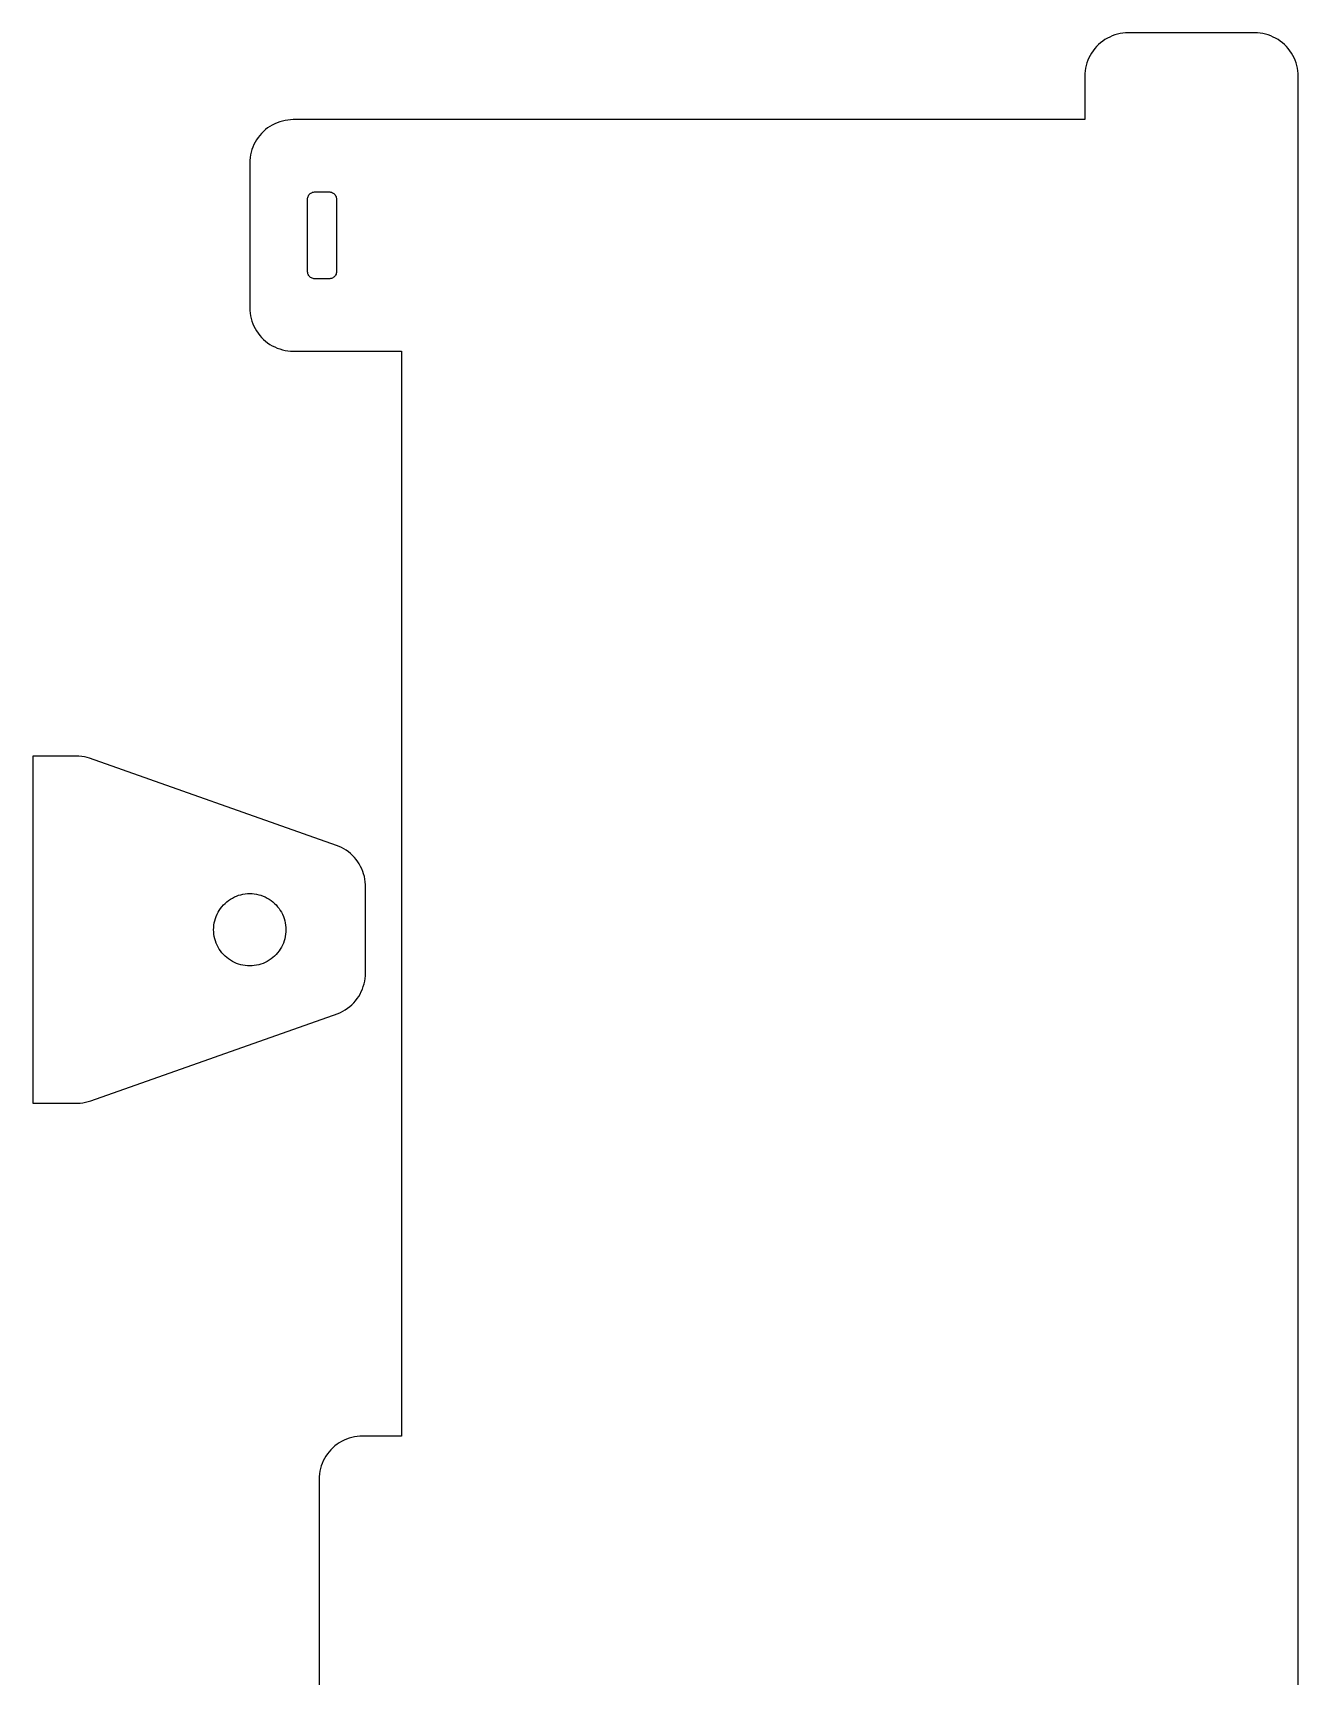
# Model space of a CAD drawing. Header units: metres. Extents: x 10 to 214, y -112 to 112.
# Drawn here: x 17 to 104.5, y -1.6 to 112 of the extents above; entities that cross this region are included whole.
import ezdxf

# ---------------------------------------------------------------- set-up
doc = ezdxf.new("R2010")
doc.units = ezdxf.units.M

msp = doc.modelspace()

# ---------------------------------------------------------------- linework, layer by layer
for p, q in [((90.9866, 111.427), (90.8377, 111.312)), ((91.1425, 111.533), (90.9866, 111.427)), ((91.3047, 111.629), (91.1425, 111.533)), ((91.4727, 111.714), (91.3047, 111.629)), ((91.6456, 111.789), (91.4727, 111.714)), ((91.823, 111.853), (91.6456, 111.789)), ((92.0039, 111.906), (91.823, 111.853)), ((92.1879, 111.947), (92.0039, 111.906)), ((92.374, 111.976), (92.1879, 111.947)), ((92.5616, 111.994), (92.374, 111.976)), ((92.75, 112), (92.5616, 111.994)), ((101.5, 112), (92.75, 112)), ((101.688, 111.994), (101.5, 112)), ((101.876, 111.976), (101.688, 111.994)), ((102.062, 111.947), (101.876, 111.976)), ((102.246, 111.906), (102.062, 111.947)), ((102.427, 111.853), (102.246, 111.906)), ((102.604, 111.789), (102.427, 111.853)), ((102.777, 111.714), (102.604, 111.789)), ((102.945, 111.629), (102.777, 111.714)), ((103.107, 111.533), (102.945, 111.629)), ((103.263, 111.427), (103.107, 111.533)), ((103.412, 111.312), (103.263, 111.427)), ((90.0355, 110.277), (89.9607, 110.104)), ((90.1211, 110.445), (90.0355, 110.277)), ((90.217, 110.607), (90.1211, 110.445)), ((90.323, 110.763), (90.217, 110.607)), ((90.4385, 110.912), (90.323, 110.763)), ((90.5631, 111.054), (90.4385, 110.912)), ((90.6964, 111.187), (90.5631, 111.054)), ((90.8377, 111.312), (90.6964, 111.187)), ((103.554, 111.187), (103.412, 111.312)), ((103.687, 111.054), (103.554, 111.187)), ((103.812, 110.912), (103.687, 111.054)), ((103.927, 110.763), (103.812, 110.912)), ((104.033, 110.607), (103.927, 110.763)), ((104.129, 110.445), (104.033, 110.607)), ((104.214, 110.277), (104.129, 110.445)), ((104.289, 110.104), (104.214, 110.277)), ((89.7559, 109.188), (89.75, 109)), ((89.7737, 109.376), (89.7559, 109.188)), ((89.8031, 109.562), (89.7737, 109.376)), ((89.8443, 109.746), (89.8031, 109.562)), ((89.8968, 109.927), (89.8443, 109.746)), ((89.9607, 110.104), (89.8968, 109.927)), ((104.353, 109.927), (104.289, 110.104)), ((104.406, 109.746), (104.353, 109.927)), ((104.447, 109.562), (104.406, 109.746)), ((104.476, 109.376), (104.447, 109.562)), ((104.494, 109.188), (104.476, 109.376)), ((104.5, 109), (104.494, 109.188)), ((89.75, 109), (89.75, 106)), ((104.5, -109), (104.5, 109)), ((33.7227, 105.714), (33.5547, 105.629)), ((33.8956, 105.789), (33.7227, 105.714)), ((34.073, 105.853), (33.8956, 105.789)), ((34.2539, 105.906), (34.073, 105.853)), ((34.4379, 105.947), (34.2539, 105.906)), ((34.624, 105.976), (34.4379, 105.947)), ((34.8116, 105.994), (34.624, 105.976)), ((35, 106), (34.8116, 105.994)), ((89.75, 106), (35, 106)), ((32.467, 104.607), (32.3711, 104.445)), ((32.573, 104.763), (32.467, 104.607)), ((32.6885, 104.912), (32.573, 104.763)), ((32.8131, 105.054), (32.6885, 104.912)), ((32.9464, 105.187), (32.8131, 105.054)), ((33.0877, 105.312), (32.9464, 105.187)), ((33.2366, 105.427), (33.0877, 105.312)), ((33.3925, 105.533), (33.2366, 105.427)), ((33.5547, 105.629), (33.3925, 105.533)), ((32.0237, 103.376), (32.0059, 103.188)), ((32.0531, 103.562), (32.0237, 103.376)), ((32.0943, 103.746), (32.0531, 103.562)), ((32.1468, 103.927), (32.0943, 103.746)), ((32.2107, 104.104), (32.1468, 103.927)), ((32.2855, 104.277), (32.2107, 104.104)), ((32.3711, 104.445), (32.2855, 104.277)), ((32.0059, 103.188), (32, 103)), ((32, 103), (32, 93)), ((36, 100.5), (36.004, 100.563)), ((36.001, 95.4686), (36, 100.5)), ((36.004, 100.563), (36.0157, 100.624)), ((36.0157, 100.624), (36.0351, 100.684)), ((36.0351, 100.684), (36.0619, 100.741)), ((36.0619, 100.741), (36.0955, 100.794)), ((36.0955, 100.794), (36.1355, 100.842)), ((36.1355, 100.842), (36.1813, 100.885)), ((36.1813, 100.885), (36.2321, 100.922)), ((36.2321, 100.922), (36.2871, 100.952)), ((36.2871, 100.952), (36.3455, 100.976)), ((36.3455, 100.976), (36.4063, 100.991)), ((36.4063, 100.991), (36.4686, 100.999)), ((36.4686, 100.999), (37.5314, 100.999)), ((37.5314, 100.999), (37.5937, 100.991)), ((37.5937, 100.991), (37.6545, 100.976)), ((37.6545, 100.976), (37.7129, 100.952)), ((37.7129, 100.952), (37.7679, 100.922)), ((37.7679, 100.922), (37.8187, 100.885)), ((37.8187, 100.885), (37.8645, 100.842)), ((37.8645, 100.842), (37.9045, 100.794)), ((37.9045, 100.794), (37.9381, 100.741)), ((37.9381, 100.741), (37.9649, 100.684)), ((37.9649, 100.684), (37.9843, 100.624)), ((37.9843, 100.624), (37.996, 100.563)), ((37.996, 100.563), (37.999, 100.531)), ((37.999, 100.531), (38, 95.5)), ((36.0089, 95.4063), (36.001, 95.4686)), ((37.996, 95.4373), (37.9843, 95.3757)), ((38, 95.5), (37.996, 95.4373)), ((36.0245, 95.3455), (36.0089, 95.4063)), ((36.0476, 95.2871), (36.0245, 95.3455)), ((36.0779, 95.2321), (36.0476, 95.2871)), ((36.1147, 95.1813), (36.0779, 95.2321)), ((36.1577, 95.1355), (36.1147, 95.1813)), ((36.2061, 95.0955), (36.1577, 95.1355)), ((36.2591, 95.0619), (36.2061, 95.0955)), ((36.3159, 95.0351), (36.2591, 95.0619)), ((36.3757, 95.0157), (36.3159, 95.0351)), ((36.4373, 95.004), (36.3757, 95.0157)), ((36.5, 95), (36.4373, 95.004)), ((37.5314, 95.001), (36.5, 95)), ((37.5937, 95.0089), (37.5314, 95.001)), ((37.6545, 95.0245), (37.5937, 95.0089)), ((37.7129, 95.0476), (37.6545, 95.0245)), ((37.7679, 95.0779), (37.7129, 95.0476)), ((37.8187, 95.1147), (37.7679, 95.0779)), ((37.8645, 95.1577), (37.8187, 95.1147)), ((37.9045, 95.2061), (37.8645, 95.1577)), ((37.9381, 95.2591), (37.9045, 95.2061)), ((37.9649, 95.3159), (37.9381, 95.2591)), ((37.9843, 95.3757), (37.9649, 95.3159)), ((32, 93), (32.0059, 92.8116)), ((32.0059, 92.8116), (32.0237, 92.624)), ((32.0237, 92.624), (32.0531, 92.4379)), ((32.0531, 92.4379), (32.0943, 92.2539)), ((32.0943, 92.2539), (32.1468, 92.073)), ((32.1468, 92.073), (32.2107, 91.8956)), ((32.2107, 91.8956), (32.2855, 91.7227)), ((32.2855, 91.7227), (32.3711, 91.5547)), ((32.3711, 91.5547), (32.467, 91.3925)), ((32.467, 91.3925), (32.573, 91.2366)), ((32.573, 91.2366), (32.6885, 91.0877)), ((32.6885, 91.0877), (32.8131, 90.9464)), ((32.8131, 90.9464), (32.9464, 90.8131)), ((32.9464, 90.8131), (33.0877, 90.6885)), ((33.0877, 90.6885), (33.2366, 90.573)), ((33.2366, 90.573), (33.3925, 90.467)), ((33.3925, 90.467), (33.5547, 90.3711)), ((33.5547, 90.3711), (33.7227, 90.2855)), ((33.7227, 90.2855), (33.8956, 90.2107)), ((33.8956, 90.2107), (34.073, 90.1468)), ((34.073, 90.1468), (34.2539, 90.0943)), ((34.2539, 90.0943), (34.4379, 90.0531)), ((34.4379, 90.0531), (34.624, 90.0237)), ((34.624, 90.0237), (34.8116, 90.0059)), ((34.8116, 90.0059), (35, 90)), ((35, 90), (42.5, 90)), ((42.5, 90), (42.5, 15)), ((20, 62), (17, 62)), ((17, 62), (17, 38)), ((20.1884, 61.9941), (20, 62)), ((20.376, 61.9763), (20.1884, 61.9941)), ((20.5621, 61.9469), (20.376, 61.9763)), ((20.7461, 61.9057), (20.5621, 61.9469)), ((20.927, 61.8532), (20.7461, 61.9057)), ((37.9985, 55.829), (20.927, 61.8532)), ((38.1741, 55.7607), (37.9985, 55.829)), ((38.3451, 55.6815), (38.1741, 55.7607)), ((38.5109, 55.5918), (38.3451, 55.6815)), ((38.6706, 55.4918), (38.5109, 55.5918)), ((38.8238, 55.382), (38.6706, 55.4918)), ((38.9698, 55.2627), (38.8238, 55.382)), ((39.1079, 55.1346), (38.9698, 55.2627)), ((39.2378, 54.998), (39.1079, 55.1346)), ((39.3589, 54.8536), (39.2378, 54.998)), ((39.4706, 54.7018), (39.3589, 54.8536)), ((39.5726, 54.5433), (39.4706, 54.7018)), ((39.6644, 54.3787), (39.5726, 54.5433)), ((39.7457, 54.2087), (39.6644, 54.3787)), ((39.8162, 54.0339), (39.7457, 54.2087)), ((39.8756, 53.855), (39.8162, 54.0339)), ((39.9236, 53.6728), (39.8756, 53.855)), ((39.9601, 53.4879), (39.9236, 53.6728)), ((39.9848, 53.3011), (39.9601, 53.4879)), ((30.7956, 52.1908), (30.9355, 52.2621)), ((30.9355, 52.2621), (31.0797, 52.3244)), ((31.0797, 52.3244), (31.2274, 52.3776)), ((31.2274, 52.3776), (31.3783, 52.4214)), ((31.3783, 52.4214), (31.5315, 52.4557)), ((31.5315, 52.4557), (31.6867, 52.4803)), ((31.6867, 52.4803), (31.843, 52.4951)), ((31.843, 52.4951), (32, 52.5)), ((32, 52.5), (32.157, 52.4951)), ((32.157, 52.4951), (32.3133, 52.4803)), ((32.3133, 52.4803), (32.4684, 52.4557)), ((32.4684, 52.4557), (32.6217, 52.4214)), ((32.6217, 52.4214), (32.7725, 52.3776)), ((32.7725, 52.3776), (32.9203, 52.3244)), ((32.9203, 52.3244), (33.0644, 52.2621)), ((33.0644, 52.2621), (33.2044, 52.1908)), ((39.9979, 53.1131), (39.9848, 53.3011)), ((40, 47), (39.9979, 53.1131)), ((29.7379, 51.0644), (29.8092, 51.2044)), ((29.8092, 51.2044), (29.8892, 51.3396)), ((29.8892, 51.3396), (29.9774, 51.4695)), ((29.9774, 51.4695), (30.0737, 51.5936)), ((30.0737, 51.5936), (30.1776, 51.7114)), ((30.1776, 51.7114), (30.2886, 51.8224)), ((30.2886, 51.8224), (30.4064, 51.9263)), ((30.4064, 51.9263), (30.5305, 52.0225)), ((30.5305, 52.0225), (30.6604, 52.1108)), ((30.6604, 52.1108), (30.7956, 52.1908)), ((33.2044, 52.1908), (33.3396, 52.1108)), ((33.3396, 52.1108), (33.4695, 52.0225)), ((33.4695, 52.0225), (33.5936, 51.9263)), ((33.5936, 51.9263), (33.7114, 51.8224)), ((33.7114, 51.8224), (33.8224, 51.7114)), ((33.8224, 51.7114), (33.9263, 51.5936)), ((33.9263, 51.5936), (34.0225, 51.4695)), ((34.0225, 51.4695), (34.1108, 51.3396)), ((34.1108, 51.3396), (34.1908, 51.2044)), ((34.1908, 51.2044), (34.2621, 51.0644)), ((29.5, 50), (29.5049, 50.157)), ((29.5049, 49.843), (29.5, 50)), ((29.5049, 50.157), (29.5197, 50.3133)), ((29.5197, 50.3133), (29.5443, 50.4684)), ((29.5443, 50.4684), (29.5785, 50.6217)), ((29.5785, 50.6217), (29.6223, 50.7725)), ((29.6223, 50.7725), (29.6756, 50.9203)), ((29.6756, 50.9203), (29.7379, 51.0644)), ((34.2621, 51.0644), (34.3244, 50.9203)), ((34.3244, 50.9203), (34.3776, 50.7725)), ((34.3776, 50.7725), (34.4214, 50.6217)), ((34.4214, 50.6217), (34.4557, 50.4684)), ((34.4557, 50.4684), (34.4803, 50.3133)), ((34.4803, 50.3133), (34.4951, 50.157)), ((34.4951, 50.157), (34.5, 50)), ((34.5, 50), (34.4951, 49.843)), ((29.5197, 49.6867), (29.5049, 49.843)), ((29.5443, 49.5316), (29.5197, 49.6867)), ((29.5785, 49.3783), (29.5443, 49.5316)), ((29.6223, 49.2275), (29.5785, 49.3783)), ((29.6756, 49.0797), (29.6223, 49.2275)), ((29.7379, 48.9356), (29.6756, 49.0797)), ((29.8092, 48.7956), (29.7379, 48.9356)), ((34.2621, 48.9356), (34.1908, 48.7956)), ((34.3244, 49.0797), (34.2621, 48.9356)), ((34.3776, 49.2275), (34.3244, 49.0797)), ((34.4214, 49.3783), (34.3776, 49.2275)), ((34.4557, 49.5316), (34.4214, 49.3783)), ((34.4803, 49.6867), (34.4557, 49.5316)), ((34.4951, 49.843), (34.4803, 49.6867)), ((29.8892, 48.6604), (29.8092, 48.7956)), ((29.9774, 48.5305), (29.8892, 48.6604)), ((30.0737, 48.4064), (29.9774, 48.5305)), ((30.1776, 48.2886), (30.0737, 48.4064)), ((30.2886, 48.1776), (30.1776, 48.2886)), ((30.4064, 48.0737), (30.2886, 48.1776)), ((30.5305, 47.9775), (30.4064, 48.0737)), ((30.6604, 47.8892), (30.5305, 47.9775)), ((30.7956, 47.8092), (30.6604, 47.8892)), ((30.9355, 47.7379), (30.7956, 47.8092)), ((31.0797, 47.6756), (30.9355, 47.7379)), ((33.0644, 47.7379), (32.9203, 47.6756)), ((33.2044, 47.8092), (33.0644, 47.7379)), ((33.3396, 47.8892), (33.2044, 47.8092)), ((33.4695, 47.9775), (33.3396, 47.8892)), ((33.5936, 48.0737), (33.4695, 47.9775)), ((33.7114, 48.1776), (33.5936, 48.0737)), ((33.8224, 48.2886), (33.7114, 48.1776)), ((33.9263, 48.4064), (33.8224, 48.2886)), ((34.0225, 48.5305), (33.9263, 48.4064)), ((34.1108, 48.6604), (34.0225, 48.5305)), ((34.1908, 48.7956), (34.1108, 48.6604)), ((31.2274, 47.6224), (31.0797, 47.6756)), ((31.3783, 47.5786), (31.2274, 47.6224)), ((31.5315, 47.5443), (31.3783, 47.5786)), ((31.6867, 47.5197), (31.5315, 47.5443)), ((31.843, 47.5049), (31.6867, 47.5197)), ((32, 47.5), (31.843, 47.5049)), ((32.157, 47.5049), (32, 47.5)), ((32.3133, 47.5197), (32.157, 47.5049)), ((32.4684, 47.5443), (32.3133, 47.5197)), ((32.6217, 47.5786), (32.4684, 47.5443)), ((32.7725, 47.6224), (32.6217, 47.5786)), ((32.9203, 47.6756), (32.7725, 47.6224)), ((39.9469, 46.4379), (39.9763, 46.624)), ((39.9763, 46.624), (39.9941, 46.8116)), ((39.9941, 46.8116), (40, 47)), ((39.533, 45.3925), (39.6289, 45.5547)), ((39.6289, 45.5547), (39.7145, 45.7227)), ((39.7145, 45.7227), (39.7893, 45.8956)), ((39.7893, 45.8956), (39.8532, 46.073)), ((39.8532, 46.073), (39.9057, 46.2539)), ((39.9057, 46.2539), (39.9469, 46.4379)), ((38.2773, 44.2855), (38.4453, 44.3711)), ((38.4453, 44.3711), (38.6075, 44.467)), ((38.6075, 44.467), (38.7634, 44.573)), ((38.7634, 44.573), (38.9123, 44.6885)), ((38.9123, 44.6885), (39.0536, 44.8131)), ((39.0536, 44.8131), (39.1869, 44.9464)), ((39.1869, 44.9464), (39.3115, 45.0877)), ((39.3115, 45.0877), (39.427, 45.2366)), ((39.427, 45.2366), (39.533, 45.3925)), ((20.9985, 38.171), (38.1044, 44.2107)), ((38.1044, 44.2107), (38.2773, 44.2855)), ((17, 38), (20, 38)), ((20, 38.0014), (20.0754, 38.001)), ((20, 38), (20, 38.0014)), ((20.0754, 38.001), (20.2635, 38.0116)), ((20.2635, 38.0116), (20.4507, 38.0341)), ((20.4507, 38.0341), (20.636, 38.0682)), ((20.636, 38.0682), (20.8188, 38.1139)), ((20.8188, 38.1139), (20.9985, 38.171)), ((38.6956, 14.7893), (38.5227, 14.7145)), ((38.873, 14.8532), (38.6956, 14.7893)), ((39.0539, 14.9057), (38.873, 14.8532)), ((39.2379, 14.9469), (39.0539, 14.9057)), ((39.424, 14.9763), (39.2379, 14.9469)), ((39.6116, 14.9941), (39.424, 14.9763)), ((39.8, 15), (39.6116, 14.9941)), ((42.5, 15), (39.8, 15)), ((37.373, 13.7634), (37.267, 13.6075)), ((37.4885, 13.9123), (37.373, 13.7634)), ((37.6131, 14.0536), (37.4885, 13.9123)), ((37.7464, 14.1869), (37.6131, 14.0536)), ((37.8877, 14.3115), (37.7464, 14.1869)), ((38.0367, 14.427), (37.8877, 14.3115)), ((38.1925, 14.533), (38.0367, 14.427)), ((38.3548, 14.6289), (38.1925, 14.533)), ((38.5227, 14.7145), (38.3548, 14.6289)), ((36.8531, 12.5621), (36.8237, 12.376)), ((36.8943, 12.7461), (36.8531, 12.5621)), ((36.9468, 12.927), (36.8943, 12.7461)), ((37.0107, 13.1044), (36.9468, 12.927)), ((37.0855, 13.2773), (37.0107, 13.1044)), ((37.1711, 13.4453), (37.0855, 13.2773)), ((37.267, 13.6075), (37.1711, 13.4453)), ((36.8059, 12.1884), (36.8, 12)), ((36.8, 12), (36.8, -12)), ((36.8237, 12.376), (36.8059, 12.1884))]:
    msp.add_line(p, q)

doc.saveas('drawing.dxf')
